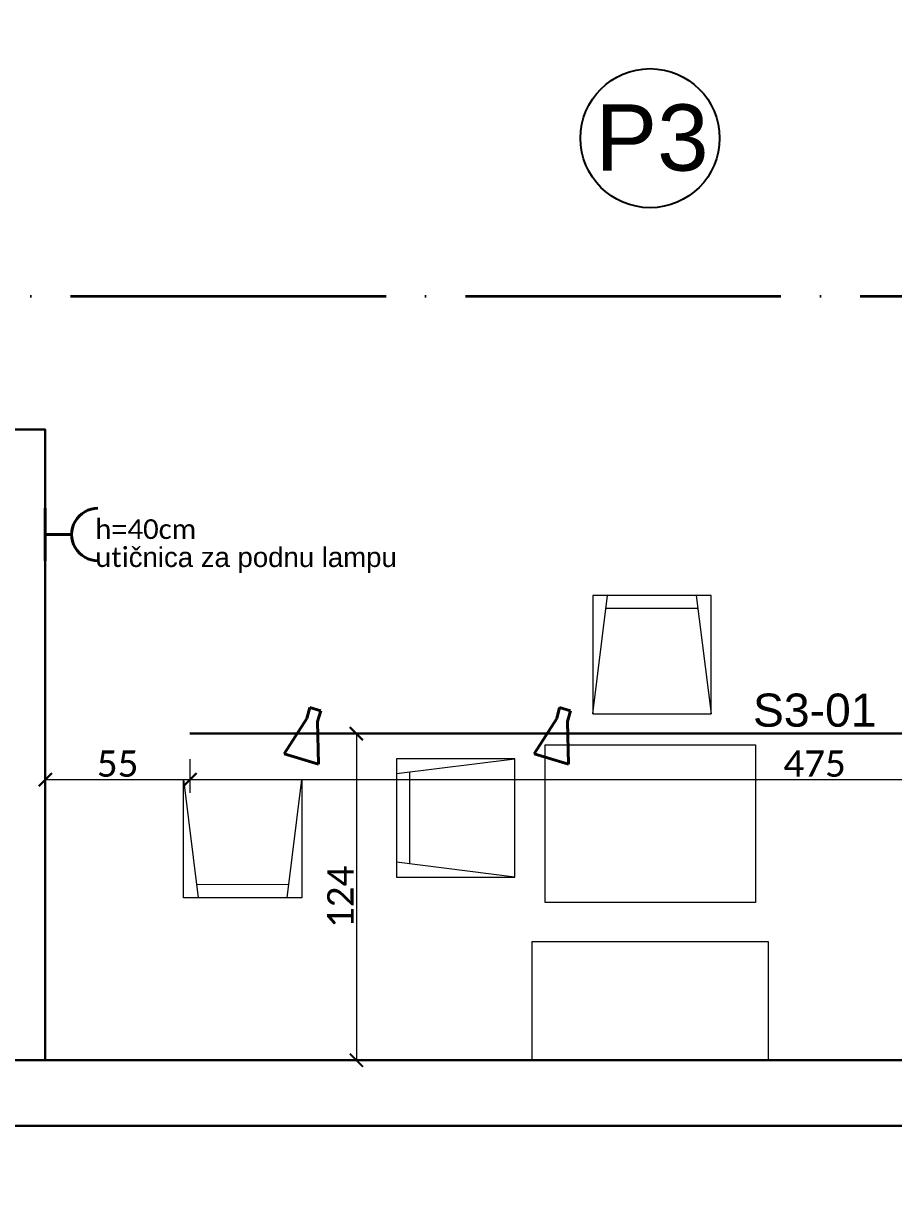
# Model space of a CAD drawing. Header units: centimetres. Extents: x -26724 to 60145, y -23645 to 6771.
# Drawn here: x -5858.5 to -5527.5, y 571.1 to 1013.4 of the extents above; entities that cross this region are included whole.
import ezdxf

# ---------------------------------------------------------------- set-up
doc = ezdxf.new("R2010")
doc.units = ezdxf.units.CM
doc.linetypes.add('ACAD_ISO04W100', pattern=[30, 24, -3, 0, -3])
for name, color, linetype, lineweight in [('2.IZGLED', 7, 'Continuous', 13), ('4.KOTE', 88, 'Continuous', 15), ('zid', 7, 'Continuous', 40)]:
    doc.layers.add(name, color=color, linetype=linetype, lineweight=lineweight)
doc.layers.add('3.IZGLED 2', color=7, linetype='Continuous', lineweight=9, true_color=0x4a4a4a)
doc.layers.add('IZGLED 2', color=253, linetype='Continuous', lineweight=9, true_color=0x828282)
doc.layers.add('3.TEXT', color=8, linetype='Continuous')
doc.styles.add('0.12', font='arial.ttf', dxfattribs={"height": 0.12})
doc.styles.get("Standard").update_dxf_attribs({"font": 'calibri.ttf'})
doc.dimstyles.new('ja 1 50', dxfattribs={"dimtxt": 10, "dimasz": 5, "dimexe": 5, "dimexo": 5, "dimgap": 1, "dimtad": 1, "dimdec": 0, "dimtxsty": 'Standard', "dimblk": 'ARCHTICK', "dimcen": 2.5, "dimclrd": 256, "dimclrt": 7, "dimadec": 0, "dimazin": 0, "dimtfac": 1, "dimtdec": 0, "dimtix": 1, "dimtmove": 1, "dimatfit": 3, "dimldrblk": 'ARCHTICK', "dimfxl": 10, "dimfxlon": 1, "dimlwd": 0, "dimlwe": 9, "dimarcsym": 0})

# ---------------------------------------------------------------- blocks, each defined once
blk = doc.blocks.new('_ArchTick')
at = {"color": 0, "linetype": 'ByBlock', "const_width": 0.15}
blk.add_lwpolyline([(-0.5, -0.5), (0.5, 0.5)], dxfattribs=at)
blk = doc.blocks.new('*D1820')
at = {"layer": '4.KOTE', "color": 0, "lineweight": 9, "transparency": 16777216}
for p, q in [((-12416.28, 713.89), (-12431.28, 713.89)), ((-12416.28, 573.89), (-12431.28, 573.89))]:
    blk.add_line(p, q, dxfattribs=at)
at = {"layer": '4.KOTE', "lineweight": 0, "transparency": 16777216}
blk.add_line((-12426.28, 713.89), (-12426.28, 573.89), dxfattribs=at)
at = {"layer": 'Defpoints', "color": 0, "transparency": 16777216}
for p in [(-12402.55, 713.89), (-12426.28, 573.89), (0, 573.89, 13.5)]:
    blk.add_point(p, dxfattribs=at)
at = {"layer": '4.KOTE', "lineweight": 0, "transparency": 16777216, "xscale": 5, "yscale": 5, "zscale": 5}
for p, rotation in [((-12426.28, 713.89), 90), ((-12426.28, 573.89), 270)]:
    blk.add_blockref('_ArchTick', p, dxfattribs=dict(at, rotation=rotation))
at = {"layer": '4.KOTE', "color": 7, "transparency": 16777216, "insert": (-12432.4, 643.89), "char_height": 10, "attachment_point": 5, "rotation": 90}
blk.add_mtext('140', dxfattribs=at)
blk = doc.blocks.new('sfsf')
at = {"layer": 'zid'}
for p, q in [((6629802.9, 4926719.6), (6629787.56, 4926723.97)), ((6629787.56, 4926723.97), (6629787.56, 4926710.35)), ((6629807.32, 4926719.81), (6629802.9, 4926719.6)), ((6629807.32, 4926715.42), (6629807.32, 4926719.81)), ((6629787.56, 4926710.35), (6629803.02, 4926715.42)), ((6629803.02, 4926715.42), (6629807.32, 4926715.42))]:
    blk.add_line(p, q, dxfattribs=at)
blk = doc.blocks.new('*D1952')
at = {"layer": '4.KOTE', "color": 0, "lineweight": 9, "transparency": 16777216}
for p, q in [((-6932.92, 1219), (-6922.82, 1219)), ((-6917.82, 618.87), (-6932.82, 618.87))]:
    blk.add_line(p, q, dxfattribs=at)
at = {"layer": '4.KOTE', "lineweight": 0, "transparency": 16777216}
blk.add_line((-6927.82, 1219), (-6927.82, 618.87), dxfattribs=at)
at = {"layer": 'Defpoints', "color": 0, "transparency": 16777216}
for p in [(-6937.92, 1219), (-6927.82, 618.87), (-5265.1, 618.87, 13.5)]:
    blk.add_point(p, dxfattribs=at)
at = {"layer": '4.KOTE', "lineweight": 0, "transparency": 16777216, "xscale": 5, "yscale": 5, "zscale": 5}
for p, rotation in [((-6927.82, 1219), 90), ((-6927.82, 618.87), 270)]:
    blk.add_blockref('_ArchTick', p, dxfattribs=dict(at, rotation=rotation))
at = {"layer": '4.KOTE', "color": 7, "transparency": 16777216, "insert": (-6933.95, 918.93), "char_height": 10, "attachment_point": 5, "rotation": 90}
blk.add_mtext('600', dxfattribs=at)
blk = doc.blocks.new('*D1953')
at = {"layer": '4.KOTE', "color": 0, "lineweight": 9, "transparency": 16777216}
for p, q in [((-6917.82, 923.89), (-6932.82, 923.89)), ((-6917.82, 618.87), (-6932.82, 618.87))]:
    blk.add_line(p, q, dxfattribs=at)
at = {"layer": '4.KOTE', "lineweight": 0, "transparency": 16777216}
blk.add_line((-6927.82, 618.87), (-6927.82, 923.89), dxfattribs=at)
at = {"layer": 'Defpoints', "color": 0, "transparency": 16777216}
for p in [(-6927.82, 923.89), (-5265.1, 923.89, 13.5), (-5265.1, 618.87, 13.5)]:
    blk.add_point(p, dxfattribs=at)
at = {"layer": '4.KOTE', "lineweight": 0, "transparency": 16777216, "xscale": 5, "yscale": 5, "zscale": 5}
for p, rotation in [((-6927.82, 923.89), 90), ((-6927.82, 618.87), 270)]:
    blk.add_blockref('_ArchTick', p, dxfattribs=dict(at, rotation=rotation))
at = {"layer": '4.KOTE', "color": 7, "transparency": 16777216, "insert": (-6933.95, 771.38), "char_height": 10, "attachment_point": 5, "rotation": 90}
blk.add_mtext('305', dxfattribs=at)
blk = doc.blocks.new('*D2023')
at = {"layer": '4.KOTE', "color": 0, "lineweight": 9, "transparency": 16777216}
for p, q in [((-5795.1, 733.46), (-5795.1, 720.59)), ((-5320.1, 733.46), (-5320.1, 720.59))]:
    blk.add_line(p, q, dxfattribs=at)
at = {"layer": '4.KOTE', "lineweight": 0, "transparency": 16777216}
blk.add_line((-5320.1, 725.59), (-5795.1, 725.59), dxfattribs=at)
at = {"layer": 'Defpoints', "color": 0, "transparency": 16777216}
for p in [(-5795.1, 743.13, 13.5), (-5320.1, 743.13, 13.5), (-5795.1, 725.59)]:
    blk.add_point(p, dxfattribs=at)
at = {"layer": '4.KOTE', "lineweight": 0, "transparency": 16777216, "xscale": 5, "yscale": 5, "zscale": 5, "rotation": 180}
blk.add_blockref('_ArchTick', (-5795.1, 725.59), dxfattribs=at)
at = {"layer": '4.KOTE', "lineweight": 0, "transparency": 16777216, "xscale": 5, "yscale": 5, "zscale": 5}
blk.add_blockref('_ArchTick', (-5320.1, 725.59), dxfattribs=at)
at = {"layer": '4.KOTE', "color": 7, "transparency": 16777216, "insert": (-5557.6, 731.66), "char_height": 10, "attachment_point": 5}
blk.add_mtext('475', dxfattribs=at)
blk = doc.blocks.new('*D2024')
at = {"layer": '4.KOTE', "color": 0, "lineweight": 9, "transparency": 16777216}
for p, q in [((-5850.1, 732.66), (-5850.1, 720.59)), ((-5795.1, 733.46), (-5795.1, 720.59))]:
    blk.add_line(p, q, dxfattribs=at)
at = {"layer": '4.KOTE', "lineweight": 0, "transparency": 16777216}
blk.add_line((-5795.1, 725.59), (-5850.1, 725.59), dxfattribs=at)
at = {"layer": 'Defpoints', "color": 0, "transparency": 16777216}
for p in [(-5795.1, 743.13, 13.5), (-5850.1, 738.88, 13.5), (-5850.1, 725.59)]:
    blk.add_point(p, dxfattribs=at)
at = {"layer": '4.KOTE', "lineweight": 0, "transparency": 16777216, "xscale": 5, "yscale": 5, "zscale": 5, "rotation": 180}
blk.add_blockref('_ArchTick', (-5850.1, 725.59), dxfattribs=at)
at = {"layer": '4.KOTE', "lineweight": 0, "transparency": 16777216, "xscale": 5, "yscale": 5, "zscale": 5}
blk.add_blockref('_ArchTick', (-5795.1, 725.59), dxfattribs=at)
at = {"layer": '4.KOTE', "color": 7, "transparency": 16777216, "insert": (-5822.6, 731.66), "char_height": 10, "attachment_point": 5}
blk.add_mtext('55', dxfattribs=at)
blk = doc.blocks.new('*D2025')
at = {"layer": '4.KOTE', "color": 0, "lineweight": 9, "transparency": 16777216}
for p, q in [((-5741.56, 743.13), (-5726.84, 743.13)), ((-5741.56, 618.89), (-5726.84, 618.89))]:
    blk.add_line(p, q, dxfattribs=at)
at = {"layer": '4.KOTE', "lineweight": 0, "transparency": 16777216}
blk.add_line((-5731.84, 743.13), (-5731.84, 618.89), dxfattribs=at)
at = {"layer": 'Defpoints', "color": 0, "transparency": 16777216}
for p in [(-5795.1, 743.13, 13.5), (-5795.1, 618.89, 13.5), (-5731.84, 618.89)]:
    blk.add_point(p, dxfattribs=at)
at = {"layer": '4.KOTE', "lineweight": 0, "transparency": 16777216, "xscale": 5, "yscale": 5, "zscale": 5}
for p, rotation in [((-5731.84, 743.13), 90), ((-5731.84, 618.89), 270)]:
    blk.add_blockref('_ArchTick', p, dxfattribs=dict(at, rotation=rotation))
at = {"layer": '4.KOTE', "color": 7, "transparency": 16777216, "insert": (-5737.92, 681.01), "char_height": 10, "attachment_point": 5, "rotation": 90}
blk.add_mtext('124', dxfattribs=at)
blk = doc.blocks.new('*D2096')
at = {"layer": '4.KOTE', "color": 0, "lineweight": 9, "transparency": 16777216}
for p, q in [((-19851.49, 761.85), (-19866.49, 761.85)), ((-19854.88, 611.85), (-19866.49, 611.85))]:
    blk.add_line(p, q, dxfattribs=at)
at = {"layer": '4.KOTE', "lineweight": 0, "transparency": 16777216}
blk.add_line((-19861.49, 761.85), (-19861.49, 611.85), dxfattribs=at)
at = {"layer": 'Defpoints', "color": 0, "transparency": 16777216}
for p in [(0, 761.85, 13.5), (-19861.49, 611.85), (-19849.98, 611.85, 13.5)]:
    blk.add_point(p, dxfattribs=at)
at = {"layer": '4.KOTE', "lineweight": 0, "transparency": 16777216, "xscale": 5, "yscale": 5, "zscale": 5}
for p, rotation in [((-19861.49, 761.85), 90), ((-19861.49, 611.85), 270)]:
    blk.add_blockref('_ArchTick', p, dxfattribs=dict(at, rotation=rotation))
at = {"layer": '4.KOTE', "color": 7, "transparency": 16777216, "insert": (-19867.61, 686.85), "char_height": 10, "attachment_point": 5, "rotation": 90}
blk.add_mtext('150', dxfattribs=at)
blk = doc.blocks.new('*D2099')
at = {"layer": '4.KOTE', "color": 0, "lineweight": 9, "transparency": 16777216}
for p, q in [((-19656.35, 931.89), (-19671.35, 931.89)), ((-19666.35, 866.89), (-19671.35, 866.89))]:
    blk.add_line(p, q, dxfattribs=at)
at = {"layer": '4.KOTE', "lineweight": 0, "transparency": 16777216}
blk.add_line((-19666.35, 931.89), (-19666.35, 866.89), dxfattribs=at)
at = {"layer": 'Defpoints', "color": 0, "transparency": 16777216}
for p in [(0, 931.89, 40.5), (-19666.35, 866.89), (-19666.35, 866.89)]:
    blk.add_point(p, dxfattribs=at)
at = {"layer": '4.KOTE', "lineweight": 0, "transparency": 16777216, "xscale": 5, "yscale": 5, "zscale": 5}
for p, rotation in [((-19666.35, 931.89), 90), ((-19666.35, 866.89), 270)]:
    blk.add_blockref('_ArchTick', p, dxfattribs=dict(at, rotation=rotation))
at = {"layer": '4.KOTE', "color": 7, "transparency": 16777216, "insert": (-19672.47, 899.39), "char_height": 10, "attachment_point": 5, "rotation": 90}
blk.add_mtext('65', dxfattribs=at)

msp = doc.modelspace()

# ---------------------------------------------------------------- linework, layer by layer
at = {"color": 2, "elevation": 13.5}
msp.add_lwpolyline([(-5265.1, 1453.89), (-5990.1, 1453.89), (-5990.1, 858.89), (-5850.1, 858.89), (-5850.1, 618.87), (-5265.1, 618.87), (-5265.1, 1454.89)], dxfattribs=at)
at = {"color": 2}
msp.add_circle((-5620.17, 969.66), 26.45, dxfattribs=at)
at = {"layer": '3.IZGLED 2', "transparency": 33554687}
for p, q in [((-5716.61, 733.54, 13.5), (-5716.63, 688.54, 13.5)), ((-5716.62, 727.92, 13.5), (-5671.61, 733.52, 13.5)), ((-5671.61, 733.52, 13.5), (-5716.61, 733.54, 13.5)), ((-5671.63, 688.52, 13.5), (-5671.61, 733.52, 13.5)), ((-5797.58, 725.66, 27), (-5752.58, 725.68, 27)), ((-5797.58, 725.66, 27), (-5791.94, 680.66, 27)), ((-5797.56, 680.66, 27), (-5797.58, 725.66, 27)), ((-5758.19, 680.67, 27), (-5752.58, 725.68, 27)), ((-5752.58, 725.68, 27), (-5752.56, 680.68, 27)), ((-5711.62, 728.54, 13.5), (-5711.63, 693.54, 13.5)), ((-5671.63, 688.52, 13.5), (-5716.63, 694.17, 13.5)), ((-5757.56, 685.68, 27), (-5792.56, 685.66, 27)), ((-5716.63, 688.54, 13.5), (-5671.63, 688.52, 13.5)), ((-5716.63, 688.54, 13.5), (-5716.63, 688.54, 13.5)), ((-5752.56, 680.68, 27), (-5797.56, 680.66, 27)), ((-5797.56, 680.66, 27), (-5797.56, 680.66, 27))]:
    msp.add_line(p, q, dxfattribs=at)
at = {"layer": 'IZGLED 2', "color": 5, "linetype": 'ACAD_ISO04W100', "lineweight": 35, "ltscale": 5}
msp.add_line((-6290.79, 909.57), (-5114.13, 909.57), dxfattribs=at)
at = {"layer": 'IZGLED 2', "lineweight": 25, "ltscale": 12}
msp.add_line((-5850.1, 809.37, 13.5), (-5850.1, 858.89, 13.5), dxfattribs=at)
at = {"layer": 'IZGLED 2', "transparency": 33554687}
for p, q in [((-5641.98, 750.72, 13.5), (-5636.33, 795.72, 13.5)), ((-5641.96, 795.72, 13.5), (-5641.98, 750.72, 13.5)), ((-5596.96, 795.7, 13.5), (-5641.96, 795.72, 13.5)), ((-5641.96, 795.72, 13.5), (-5641.96, 795.72, 13.5)), ((-5602.58, 795.7, 13.5), (-5596.98, 750.7, 13.5)), ((-5596.98, 750.7, 13.5), (-5596.96, 795.7, 13.5)), ((-5601.96, 790.7, 13.5), (-5636.96, 790.72, 13.5)), ((-5641.98, 750.72, 13.5), (-5596.98, 750.7, 13.5))]:
    msp.add_line(p, q, dxfattribs=at)
at = {"layer": 'IZGLED 2'}
msp.add_line((-5575.1, 663.89, 13.5), (-5665.1, 663.89, 13.5), dxfattribs=at)
at = {"layer": 'IZGLED 2', "lineweight": 30}
for p, q in [((-5825.1, 618.87, 13.5), (-6100.1, 618.87, 13.5)), ((-5820.1, 618.89, 13.5), (-5825.1, 618.89, 13.5)), ((-5265.1, 618.89, 13.5), (-5820.1, 618.89, 13.5)), ((-5235.6, 593.89, 13.5), (-6100.1, 593.89, 13.5))]:
    msp.add_line(p, q, dxfattribs=at)
at = {"layer": 'IZGLED 2', "lineweight": 30, "elevation": 13.5}
for points in [[(-5850.1, 858.89), (-5960.1, 858.89)], [(-5850.1, 858.89), (-5850.1, 618.87)]]:
    msp.add_lwpolyline(points, dxfattribs=at)
at = {"layer": 'IZGLED 2', "elevation": 13.5}
for points in [[(-5660.1, 678.89), (-5660.1, 738.89), (-5580.1, 738.89), (-5580.1, 678.89), (-5660.1, 678.89)], [(-5575.1, 618.89), (-5575.1, 663.89), (-5665.1, 663.89), (-5665.1, 618.89), (-5575.1, 618.89)]]:
    msp.add_lwpolyline(points, dxfattribs=at)
at = {"layer": 'zid', "color": 1, "ltscale": 10}
for p, q in [((-5850.1, 808.9, 13.5), (-5850.1, 828.88, 13.5)), ((-5850.1, 818.89, 13.5), (-5840.08, 818.89, 13.5))]:
    msp.add_line(p, q, dxfattribs=at)
at = {"layer": 'zid', "lineweight": 30, "elevation": 13.5}
msp.add_lwpolyline([(-5795.1, 743.13), (-5320.1, 743.13)], dxfattribs=at)
at = {"layer": 'zid', "color": 1, "ltscale": 10}
msp.add_arc((-5830.11, 818.89, 13.5), 9.97, 90.0154, 270.0154, dxfattribs=at)

# ---------------------------------------------------------------- block references
at = {"layer": 'zid', "rotation": 73.15651523233603}
for p in [(2788571.76, -7772192.37, 13.5), (2788666.76, -7772192.37, 13.5)]:
    msp.add_blockref('sfsf', p, dxfattribs=at)

# ---------------------------------------------------------------- texts
at = {"layer": '2.IZGLED', "style": '0.12'}
msp.add_text('S3-01', height=12.6, dxfattribs=at).set_placement((-5581.03, 745.77, 13.5))
at = {"layer": '3.TEXT', "color": 116, "true_color": 0x136734, "char_height": 7.5, "attachment_point": 1}
for s, width, insert in [('h{\\fArial|b0|i0|c204|p34;=}40cm ', 110.5629, (-5831.11, 824.68, 13.5)), ('uti{\\fArial|b0|i0|c238|p34;čnica za podnu lampu} ', 163.8858, (-5831.11, 814.02, 13.5))]:
    msp.add_mtext_dynamic_manual_height_columns(s, width=width, gutter_width=12.5, heights=[0], dxfattribs=dict(at, insert=insert))
at = {"layer": 'IZGLED 2', "color": 2, "true_color": 0xf1eb1f, "style": '0.12'}
msp.add_text('P3', height=25.2, dxfattribs=at).set_placement((-5640.96, 957.31, 13.5))

# ---------------------------------------------------------------- dimensions: what is measured, and where the dimension line sits
at = {"layer": '4.KOTE'}
for base, p1, p2, picture, middle in [((-6927.82, 618.87), (-6937.92, 1219), (-5265.1, 618.87, 13.5), '*D1952', (-6933.95, 918.93)), ((-19666.35, 866.89), (0, 931.89, 40.5), (-19666.35, 866.89), '*D2099', (-19672.47, 899.39)), ((-6927.82, 923.89), (-5265.1, 618.87, 13.5), (-5265.1, 923.89, 13.5), '*D1953', (-6933.95, 771.38)), ((-19861.49, 611.85), (0, 761.85, 13.5), (-19849.98, 611.85, 13.5), '*D2096', (-19867.61, 686.85)), ((-5731.84, 618.89), (-5795.1, 743.13, 13.5), (-5795.1, 618.89, 13.5), '*D2025', (-5737.92, 681.01)), ((-12426.28, 573.89), (-12402.55, 713.89), (0, 573.89, 13.5), '*D1820', (-12432.4, 643.89))]:
    dim = msp.add_linear_dim(base=base, p1=p1, p2=p2, angle=90, dimstyle='ja 1 50', dxfattribs=at)
    dim.commit()
    dim.dimension.update_dxf_attribs({"geometry": picture, "text_midpoint": middle})
for base, p1, p2, picture, middle in [((-5850.1, 725.59), (-5795.1, 743.13, 13.5), (-5850.1, 738.88, 13.5), '*D2024', (-5822.6, 731.66)), ((-5795.1, 725.59), (-5320.1, 743.13, 13.5), (-5795.1, 743.13, 13.5), '*D2023', (-5557.6, 731.66))]:
    dim = msp.add_linear_dim(base=base, p1=p1, p2=p2, dimstyle='ja 1 50', dxfattribs=at)
    dim.commit()
    dim.dimension.update_dxf_attribs({"geometry": picture, "text_midpoint": middle})

doc.saveas('drawing.dxf')
